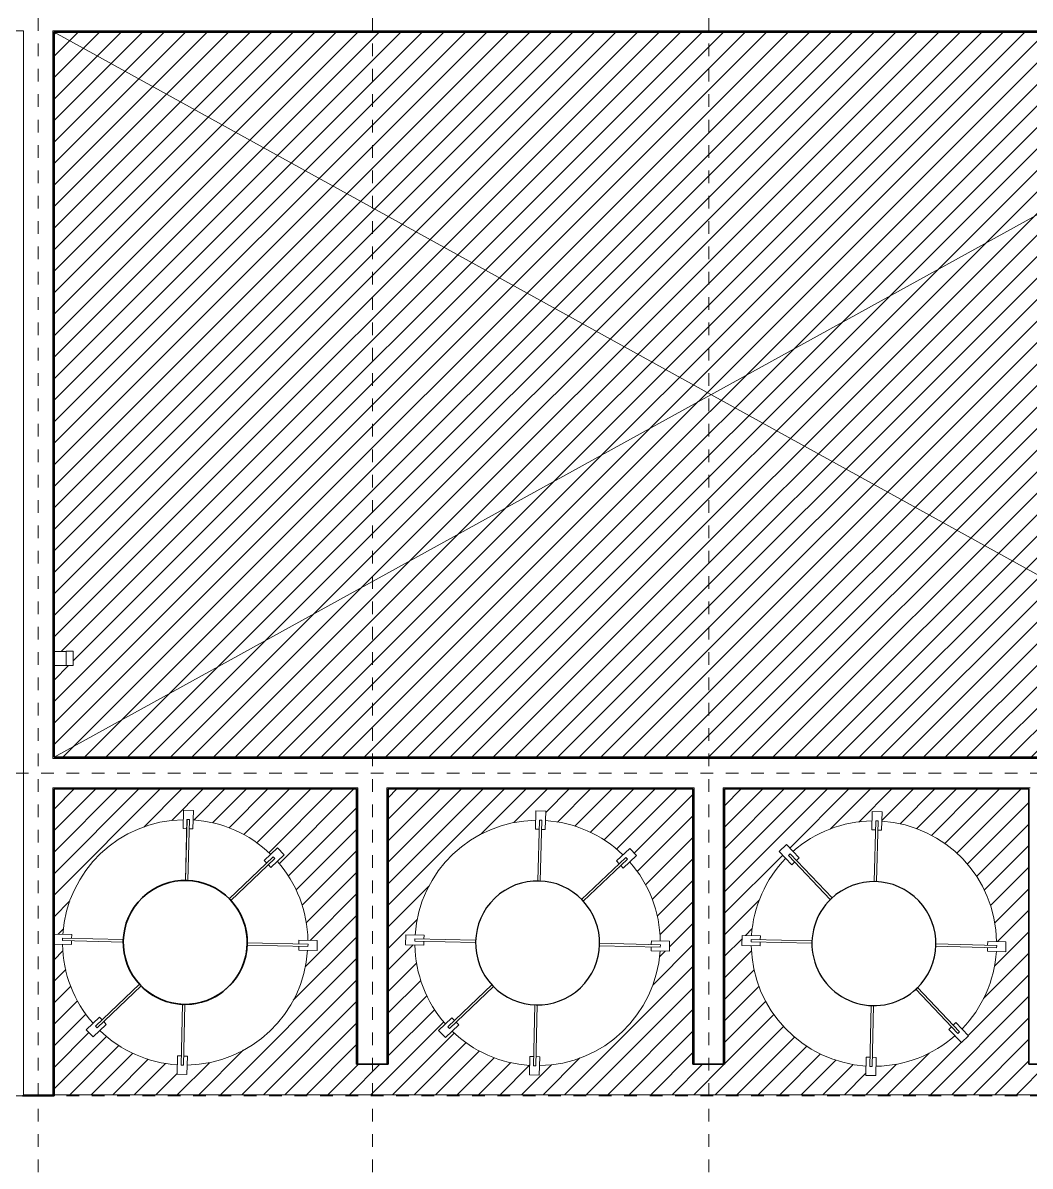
# Model space of a CAD drawing. Header units: metres. Extents: x -43 to 80, y -185 to 8.
# Drawn here: x -2.61 to 5.34, y -140.94 to -131.92 of the extents above; entities that cross this region are included whole.
import ezdxf

# ---------------------------------------------------------------- set-up
doc = ezdxf.new("R2010")
doc.units = ezdxf.units.M
doc.linetypes.add('Grid Line', pattern=[0.022225, 0.0127, -0.003175, 0.003175, -0.003175])
for name, color, linetype, lineweight in [('A-DETL-THIN', 7, 'Continuous', 9), ('A-FLOR', 7, 'Continuous', 9), ('A-GENM', 7, 'Continuous', 9), ('A-WALL', 7, 'Continuous', 9), ('P-PIPE', 7, 'Continuous', 9), ('S-GRID', 7, 'Continuous', 9)]:
    doc.layers.add(name, color=color, linetype=linetype, lineweight=lineweight)

# ---------------------------------------------------------------- blocks, each defined once
blk = doc.blocks.new('M_Equipo area bomba - M_Equipo area bomba-2111423-N01 - ESTANQUE CABECERA')
at = {"layer": 'A-GENM'}
for p, q in [((-0.6063, 0.6616), (-0.7048, 0.7601)), ((0.7082, 0.7635), (0.6063, 0.6616)), ((0.7635, 0.7082), (0.7082, 0.7635)), ((-0.7587, 0.7035), (-0.6615, 0.6063)), ((-0.6782, 0.6916), (-0.6916, 0.6782)), ((-0.3524, 0.339), (-0.6916, 0.6782)), ((-0.6782, 0.6916), (-0.339, 0.3525)), ((-0.6272, 0.6407), (-0.6063, 0.6616)), ((0.339, 0.3525), (0.6782, 0.6916)), ((0.6916, 0.6782), (0.3524, 0.339)), ((0.6063, 0.6616), (0.6272, 0.6407)), ((0.6615, 0.6063), (0.7635, 0.7082)), ((0.6916, 0.6782), (0.6782, 0.6916)), ((-0.6615, 0.6063), (-0.6406, 0.6272)), ((0.6406, 0.6272), (0.6615, 0.6063)), ((-0.3524, 0.339), (-0.339, 0.3525)), ((0.339, 0.3525), (0.3524, 0.339)), ((-1.0407, 0.0391), (-1.0407, -0.0391)), ((-0.8965, 0.0391), (-1.0407, 0.0391)), ((-0.9686, 0.0095), (-0.4889, 0.0095)), ((-0.9686, 0.0095), (-0.9686, -0.0095)), ((-0.8965, 0.0095), (-0.8965, 0.0391)), ((-0.4889, -0.0095), (-0.4889, 0.0095)), ((0.4889, 0.0095), (0.9686, 0.0095)), ((0.4889, 0.0095), (0.4889, -0.0095)), ((1.0407, 0.0391), (0.8965, 0.0391)), ((0.8965, 0.0391), (0.8965, 0.0095)), ((0.9686, -0.0095), (0.9686, 0.0095)), ((1.0407, -0.0391), (1.0407, 0.0391)), ((-1.0407, -0.0391), (-0.8965, -0.0391)), ((-0.4889, -0.0095), (-0.9686, -0.0095)), ((-0.8965, -0.0391), (-0.8965, -0.0095)), ((0.9686, -0.0095), (0.4889, -0.0095)), ((0.8965, -0.0095), (0.8965, -0.0391)), ((0.8965, -0.0391), (1.0407, -0.0391)), ((-0.6916, -0.6781), (-0.3524, -0.339)), ((-0.339, -0.3524), (-0.6782, -0.6916)), ((-0.339, -0.3524), (-0.3524, -0.339)), ((0.3524, -0.339), (0.339, -0.3524)), ((0.6782, -0.6916), (0.339, -0.3524)), ((0.3524, -0.339), (0.6916, -0.6781)), ((-0.6615, -0.6063), (-0.7635, -0.7082)), ((-0.6407, -0.6272), (-0.6615, -0.6063)), ((0.6615, -0.6063), (0.6407, -0.6272)), ((0.7635, -0.7082), (0.6615, -0.6063)), ((-0.7635, -0.7082), (-0.7082, -0.7635)), ((-0.7082, -0.7635), (-0.6063, -0.6616)), ((-0.6916, -0.6781), (-0.6782, -0.6916)), ((-0.6063, -0.6616), (-0.6272, -0.6406)), ((0.6272, -0.6406), (0.6063, -0.6616)), ((0.6063, -0.6616), (0.7082, -0.7635)), ((0.6782, -0.6916), (0.6916, -0.6781)), ((0.7082, -0.7635), (0.7635, -0.7082))]:
    blk.add_line(p, q, dxfattribs=at)
for start, end in [(47.32061, 132.67939), (137.31785, 177.68087), (2.31913, 42.68215), (182.31933, 222.68215), (317.31785, 357.68067), (227.32061, 312.67939)]:
    blk.add_arc((0, 0), 0.9677, start, end, dxfattribs=at)
at = {"layer": 'A-GENM', "lineweight": 25}
for start, end in [(360, 180), (180, 360)]:
    blk.add_arc((0, 0), 0.4889, start, end, dxfattribs=at)
blk = doc.blocks.new('M_Equipo area bomba - M_Equipo area bomba-V2-N01 - ESTANQUE CABECERA')
at = {"layer": 'A-GENM'}
for p, q in [((-0.7082, 0.7635), (-0.7635, 0.7082)), ((-0.6063, 0.6616), (-0.7082, 0.7635)), ((0.7082, 0.7635), (0.6063, 0.6616)), ((0.7635, 0.7082), (0.7082, 0.7635)), ((-0.7635, 0.7082), (-0.6615, 0.6063)), ((-0.6782, 0.6916), (-0.6916, 0.6782)), ((-0.3524, 0.339), (-0.6916, 0.6782)), ((-0.6782, 0.6916), (-0.339, 0.3525)), ((-0.6272, 0.6407), (-0.6063, 0.6616)), ((0.339, 0.3525), (0.6782, 0.6916)), ((0.6916, 0.6782), (0.3524, 0.339)), ((0.6063, 0.6616), (0.6272, 0.6407)), ((0.6615, 0.6063), (0.7635, 0.7082)), ((0.6916, 0.6782), (0.6782, 0.6916)), ((-0.6615, 0.6063), (-0.6406, 0.6272)), ((0.6406, 0.6272), (0.6615, 0.6063)), ((-0.3524, 0.339), (-0.339, 0.3525)), ((0.339, 0.3525), (0.3524, 0.339)), ((-1.0407, 0.0391), (-1.0407, -0.0391)), ((-0.8965, 0.0391), (-1.0407, 0.0391)), ((-0.9686, 0.0095), (-0.4889, 0.0095)), ((-0.9686, 0.0095), (-0.9686, -0.0095)), ((-0.8965, 0.0095), (-0.8965, 0.0391)), ((-0.4889, -0.0095), (-0.4889, 0.0095)), ((0.4889, 0.0095), (0.9686, 0.0095)), ((0.4889, 0.0095), (0.4889, -0.0095)), ((1.0407, 0.0391), (0.8965, 0.0391)), ((0.8965, 0.0391), (0.8965, 0.0095)), ((0.9686, -0.0095), (0.9686, 0.0095)), ((1.0407, -0.0391), (1.0407, 0.0391)), ((-1.0407, -0.0391), (-0.8965, -0.0391)), ((-0.4889, -0.0095), (-0.9686, -0.0095)), ((-0.8965, -0.0391), (-0.8965, -0.0095)), ((0.9686, -0.0095), (0.4889, -0.0095)), ((0.8965, -0.0095), (0.8965, -0.0391)), ((0.8965, -0.0391), (1.0407, -0.0391)), ((-0.6916, -0.6781), (-0.3524, -0.339)), ((-0.339, -0.3524), (-0.6782, -0.6916)), ((-0.339, -0.3524), (-0.3524, -0.339)), ((0.3524, -0.339), (0.339, -0.3524)), ((0.6782, -0.6916), (0.339, -0.3524)), ((0.3524, -0.339), (0.6916, -0.6781)), ((-0.6615, -0.6063), (-0.7635, -0.7082)), ((-0.6407, -0.6272), (-0.6615, -0.6063)), ((0.6615, -0.6063), (0.6407, -0.6272)), ((0.7635, -0.7082), (0.6615, -0.6063)), ((-0.7635, -0.7082), (-0.7082, -0.7635)), ((-0.7082, -0.7635), (-0.6063, -0.6616)), ((-0.6916, -0.6781), (-0.6782, -0.6916)), ((-0.6063, -0.6616), (-0.6272, -0.6406)), ((0.6272, -0.6406), (0.6063, -0.6616)), ((0.6063, -0.6616), (0.7082, -0.7635)), ((0.6782, -0.6916), (0.6916, -0.6781)), ((0.7082, -0.7635), (0.7635, -0.7082))]:
    blk.add_line(p, q, dxfattribs=at)
for start, end in [(47.32061, 132.67939), (137.31785, 177.68087), (2.31913, 42.68215), (182.31933, 222.68215), (317.31785, 357.68067), (227.32061, 312.67939)]:
    blk.add_arc((0, 0), 0.9677, start, end, dxfattribs=at)
at = {"layer": 'A-GENM', "lineweight": 25}
for start, end in [(360, 180), (180, 360)]:
    blk.add_arc((0, 0), 0.4889, start, end, dxfattribs=at)
blk = doc.blocks.new('Generica - Tapa - GE - Tapa-2187201-N01 - ESTANQUE CABECERA')
at = {"layer": 'P-PIPE'}
for p, q in [((0.0566, 0.0566), (0, 0.0566)), ((0, 0.0566), (0, -0.0566)), ((0.0566, -0.0566), (0.0566, 0.0566)), ((0, -0.0566), (0.0566, -0.0566))]:
    blk.add_line(p, q, dxfattribs=at)

msp = doc.modelspace()

# ---------------------------------------------------------------- hatches: boundary and pattern name
at = {"layer": 'A-FLOR', "true_color": 0xc0c0c0}
h = msp.add_hatch(dxfattribs=at)
h.set_pattern_fill('FP_2', color=9, style=0, pattern_type=2)
h.set_pattern_definition([(45, (0, 0), (-0.08485281, 0.08485281), [])])
h.paths.add_polyline_path([(8.0064, -140.3758), (8.0064, -137.9645), (5.5791, -137.9645), (5.5791, -140.1358), (5.3291, -140.1358), (5.3291, -137.9645), (2.9289, -137.9645), (2.9289, -140.1358), (2.6789, -140.1358), (2.6789, -137.9645), (0.2764, -137.9645), (0.2764, -140.1358), (0.0264, -140.1358), (0.0264, -137.9645), (-2.3592, -137.9645), (-2.3592, -139.1101), (-2.2888, -139.1101), (-2.2834, -139.0427), (-2.2626, -138.9362), (-2.23, -138.8327), (-2.186, -138.7334), (-2.1313, -138.6398), (-2.0663, -138.5528), (-1.9921, -138.4737), (-1.9094, -138.4034), (-1.8194, -138.3427), (-1.7232, -138.2926), (-1.6219, -138.2535), (-1.5169, -138.226), (-1.4095, -138.2104), (-1.3402, -138.207), (-1.3384, -138.1331), (-1.2602, -138.135), (-1.2621, -138.2101), (-1.1929, -138.2157), (-1.0864, -138.2365), (-0.9829, -138.269), (-0.8836, -138.313), (-0.79, -138.3678), (-0.7024, -138.4333), (-0.6524, -138.4802), (-0.598, -138.4284), (-0.5441, -138.485), (-0.5985, -138.5368), (-0.5535, -138.5896), (-0.4929, -138.6796), (-0.4428, -138.7759), (-0.4037, -138.8771), (-0.3762, -138.9821), (-0.3606, -139.0895), (-0.3572, -139.1589), (-0.2833, -139.1607), (-0.2852, -139.2388), (-0.3603, -139.237), (-0.3659, -139.3061), (-0.3867, -139.4127), (-0.4192, -139.5162), (-0.4632, -139.6154), (-0.518, -139.7091), (-0.5829, -139.796), (-0.6572, -139.8752), (-0.7398, -139.9455), (-0.8298, -140.0061), (-0.9261, -140.0563), (-1.0273, -140.0954), (-1.1323, -140.1229), (-1.2397, -140.1384), (-1.309, -140.1419), (-1.3108, -140.2157), (-1.389, -140.2138), (-1.3872, -140.1387), (-1.4563, -140.1332), (-1.5629, -140.1124), (-1.6664, -140.0798), (-1.7656, -140.0359), (-1.8593, -139.9811), (-1.9468, -139.9156), (-1.9968, -139.8687), (-2.0512, -139.9205), (-2.1051, -139.8639), (-2.0507, -139.812), (-2.0957, -139.7592), (-2.1563, -139.6692), (-2.2081, -139.5688), (-2.2456, -139.4717), (-2.2731, -139.3667), (-2.2886, -139.2593), (-2.2921, -139.19), (-2.3592, -139.1883), (-2.3592, -140.3758), (7.8604, -140.3758)])
h.paths.add_polyline_path([(6.9283, -140.2294), (6.8502, -140.2275), (6.852, -140.1524), (6.7829, -140.1468), (6.6764, -140.126), (6.5729, -140.0935), (6.4736, -140.0495), (6.38, -139.9947), (6.293, -139.9298), (6.2139, -139.8555), (6.1435, -139.7729), (6.0829, -139.6829), (6.0327, -139.5866), (5.9937, -139.4854), (5.9662, -139.3804), (5.9506, -139.273), (5.9472, -139.2037), (5.8733, -139.2019), (5.8752, -139.1237), (5.9503, -139.1255), (5.9559, -139.0564), (5.9766, -138.9498), (6.0092, -138.8463), (6.0532, -138.7471), (6.108, -138.6534), (6.1735, -138.5659), (6.2204, -138.5159), (6.1686, -138.4615), (6.2252, -138.4076), (6.277, -138.462), (6.3298, -138.417), (6.4198, -138.3564), (6.5161, -138.3062), (6.6173, -138.2671), (6.7223, -138.2396), (6.8297, -138.2241), (6.8991, -138.2206), (6.9009, -138.1468), (6.979, -138.1487), (6.9772, -138.2238), (7.0463, -138.2293), (7.1528, -138.2501), (7.2564, -138.2827), (7.3556, -138.3266), (7.4493, -138.3814), (7.5362, -138.4464), (7.6153, -138.5206), (7.6857, -138.6033), (7.7463, -138.6933), (7.7965, -138.7895), (7.8355, -138.8908), (7.863, -138.9958), (7.8786, -139.1032), (7.8821, -139.1725), (7.9559, -139.1743), (7.954, -139.2525), (7.8789, -139.2506), (7.8733, -139.3198), (7.8526, -139.4263), (7.82, -139.5298), (7.776, -139.6291), (7.7212, -139.7227), (7.6558, -139.8103), (7.6088, -139.8603), (7.6606, -139.9147), (7.604, -139.9686), (7.5522, -139.9142), (7.4885, -139.9665), (7.4094, -140.0198), (7.3132, -140.0699), (7.2119, -140.109), (7.1069, -140.1365), (6.9995, -140.1521), (6.9301, -140.1555), (6.9296, -140.1786)])
h.paths.add_polyline_path([(4.1209, -140.2255), (4.0427, -140.2236), (4.0445, -140.1485), (3.9754, -140.1429), (3.8689, -140.1222), (3.7654, -140.0896), (3.6661, -140.0456), (3.5725, -139.9908), (3.4855, -139.9259), (3.4064, -139.8516), (3.3361, -139.769), (3.2754, -139.679), (3.2253, -139.5827), (3.1862, -139.4815), (3.1587, -139.3765), (3.1431, -139.2691), (3.1397, -139.1998), (3.0658, -139.198), (3.0677, -139.1198), (3.1428, -139.1216), (3.1484, -139.0525), (3.1692, -138.946), (3.2017, -138.8424), (3.2457, -138.7432), (3.3005, -138.6495), (3.366, -138.562), (3.4129, -138.512), (3.3611, -138.4576), (3.4177, -138.4037), (3.4695, -138.4581), (3.5223, -138.4131), (3.6123, -138.3525), (3.7086, -138.3023), (3.8098, -138.2632), (3.9148, -138.2358), (4.0222, -138.2202), (4.0916, -138.2167), (4.0934, -138.1429), (4.1715, -138.1448), (4.1697, -138.2199), (4.2388, -138.2255), (4.3466, -138.2466), (4.4489, -138.2788), (4.5481, -138.3228), (4.6418, -138.3775), (4.7287, -138.4425), (4.8079, -138.5167), (4.8782, -138.5994), (4.9388, -138.6894), (4.989, -138.7856), (5.0281, -138.8869), (5.0556, -138.9919), (5.0711, -139.0993), (5.0746, -139.1686), (5.1484, -139.1704), (5.1465, -139.2486), (5.0714, -139.2467), (5.0659, -139.3159), (5.0451, -139.4224), (5.0125, -139.5259), (4.9686, -139.6252), (4.9138, -139.7188), (4.8483, -139.8064), (4.8014, -139.8564), (4.8532, -139.9108), (4.7966, -139.9647), (4.7448, -139.9103), (4.6919, -139.9553), (4.6019, -140.0159), (4.5057, -140.0661), (4.4044, -140.1051), (4.2994, -140.1326), (4.192, -140.1482), (4.1227, -140.1516), (4.122, -140.1786)])
h.paths.add_polyline_path([(1.4682, -140.2205), (1.3901, -140.2186), (1.3919, -140.1435), (1.3227, -140.1379), (1.2162, -140.1171), (1.1127, -140.0846), (1.0135, -140.0406), (0.9198, -139.9858), (0.8322, -139.9203), (0.7822, -139.8734), (0.7279, -139.9252), (0.6739, -139.8686), (0.7279, -139.8163), (0.6834, -139.764), (0.6227, -139.674), (0.5726, -139.5777), (0.5335, -139.4765), (0.506, -139.3715), (0.4904, -139.2641), (0.487, -139.1947), (0.4131, -139.1929), (0.415, -139.1148), (0.4901, -139.1166), (0.4957, -139.0475), (0.5165, -138.941), (0.5491, -138.8374), (0.593, -138.7382), (0.6478, -138.6445), (0.7127, -138.5576), (0.787, -138.4784), (0.8696, -138.4081), (0.9597, -138.3475), (1.0559, -138.2973), (1.1571, -138.2582), (1.2621, -138.2308), (1.3695, -138.2152), (1.4389, -138.2117), (1.4407, -138.1379), (1.5188, -138.1398), (1.517, -138.2149), (1.5862, -138.2205), (1.6927, -138.2412), (1.7962, -138.2738), (1.8954, -138.3178), (1.9891, -138.3725), (2.0766, -138.438), (2.1266, -138.485), (2.181, -138.4331), (2.2349, -138.4898), (2.1806, -138.5416), (2.2255, -138.5944), (2.2861, -138.6844), (2.3363, -138.7806), (2.3754, -138.8819), (2.4029, -138.9869), (2.4184, -139.0943), (2.4219, -139.1637), (2.4957, -139.1655), (2.4938, -139.2436), (2.4187, -139.2418), (2.4132, -139.3109), (2.3924, -139.4174), (2.3598, -139.5209), (2.3159, -139.6202), (2.2611, -139.7138), (2.1961, -139.8008), (2.1219, -139.8799), (2.0392, -139.9503), (1.9492, -140.0109), (1.853, -140.0611), (1.7517, -140.1001), (1.6468, -140.1276), (1.5394, -140.1432), (1.47, -140.1466), (1.4692, -140.1786)])
h.paths.add_polyline_path([(8.0064, -137.7145), (8.0064, -131.9948), (-2.3592, -131.9948), (-2.3592, -136.8801), (-2.2078, -136.8804), (-2.2078, -136.9917), (-2.3592, -136.9917), (-2.3592, -137.7145), (7.8604, -137.7145)])
h.paths.add_polyline_path([(-4.438, -131.7448), (10.982, -131.7448), (10.982, -126.7508), (10.1818, -126.7508), (10.1818, -124.8911), (-4.5291, -124.8911), (-4.5291, -126.7613), (-5.3385, -126.7617), (-5.3385, -131.7448), (-4.8772, -131.7448)])

# ---------------------------------------------------------------- linework, layer by layer
at = {"layer": 'A-DETL-THIN'}
for p, q in [((-2.3592, -131.9948), (8.0064, -137.7145)), ((-2.3592, -137.7145), (8.0064, -131.9948))]:
    msp.add_line(p, q, dxfattribs=at)
at = {"layer": 'A-FLOR'}
msp.add_line((-2.3592, -140.3758), (8.0064, -140.3758), dxfattribs=at)
at = {"layer": 'A-GENM'}
for p, q in [((-1.3384, -138.1331), (-1.3419, -138.2772)), ((-1.2602, -138.135), (-1.3384, -138.1331)), ((-1.3222, -138.6854), (-1.3106, -138.2059)), ((-1.2916, -138.2064), (-1.3106, -138.2059)), ((-1.2916, -138.2064), (-1.3032, -138.6859)), ((-1.2637, -138.2791), (-1.2602, -138.135)), ((-1.3419, -138.2772), (-1.3123, -138.278)), ((-1.2933, -138.2784), (-1.2637, -138.2791)), ((-0.598, -138.4284), (-0.7024, -138.5278)), ((-0.6485, -138.5844), (-0.5441, -138.485)), ((-0.5441, -138.485), (-0.598, -138.4284)), ((-0.9772, -138.8303), (-0.6299, -138.4995)), ((-0.6168, -138.5133), (-0.9641, -138.8441)), ((-0.7024, -138.5278), (-0.682, -138.5492)), ((-0.6689, -138.563), (-0.6485, -138.5844)), ((-0.6168, -138.5133), (-0.6299, -138.4995)), ((-1.3222, -138.6854), (-1.3032, -138.6859)), ((-0.9772, -138.8303), (-0.9641, -138.8441)), ((-2.2199, -139.1135), (-2.3592, -139.1101)), ((-2.2206, -139.1431), (-2.2199, -139.1135)), ((-2.3592, -139.1883), (-2.2218, -139.1917)), ((-2.2927, -139.1413), (-2.2931, -139.1603)), ((-1.8136, -139.172), (-2.2931, -139.1603)), ((-2.2927, -139.1413), (-1.8132, -139.153)), ((-2.2218, -139.1917), (-2.2211, -139.1621)), ((-1.8136, -139.172), (-1.8132, -139.153)), ((-0.8356, -139.1768), (-0.8361, -139.1958)), ((-0.3566, -139.2075), (-0.8361, -139.1958)), ((-0.8356, -139.1768), (-0.3561, -139.1885)), ((-0.4286, -139.2057), (-0.4293, -139.2353)), ((-0.4274, -139.1572), (-0.4281, -139.1867)), ((-0.2833, -139.1607), (-0.4274, -139.1572)), ((-0.3566, -139.2075), (-0.3561, -139.1885)), ((-0.2852, -139.2388), (-0.2833, -139.1607)), ((-0.4293, -139.2353), (-0.2852, -139.2388)), ((-2.0325, -139.8355), (-1.6852, -139.5047)), ((-1.6721, -139.5185), (-2.0194, -139.8493)), ((-1.6721, -139.5185), (-1.6852, -139.5047)), ((-1.3577, -140.1424), (-1.346, -139.6629)), ((-1.327, -139.6634), (-1.346, -139.6629)), ((-1.327, -139.6634), (-1.3387, -140.1429)), ((-2.0007, -139.7644), (-2.1051, -139.8639)), ((-2.0512, -139.9205), (-1.9468, -139.821)), ((-2.0325, -139.8355), (-2.0194, -139.8493)), ((-1.9804, -139.7858), (-2.0007, -139.7644)), ((-1.9468, -139.821), (-1.9672, -139.7996)), ((-2.1051, -139.8639), (-2.0512, -139.9205)), ((-1.3855, -140.0697), (-1.389, -140.2138)), ((-1.356, -140.0704), (-1.3855, -140.0697)), ((-1.3073, -140.0716), (-1.337, -140.0709)), ((-1.3108, -140.2157), (-1.3073, -140.0716)), ((-1.3577, -140.1424), (-1.3387, -140.1429)), ((-1.389, -140.2138), (-1.3108, -140.2157))]:
    msp.add_line(p, q, dxfattribs=at)
for start, end in [(90.92642, 176.28521), (45.92494, 86.28797), (0.92366, 41.28649), (180.92366, 221.28669), (270.92642, 356.28521), (225.92514, 266.28797)]:
    msp.add_arc((-1.3246, -139.1744), 0.9677, start, end, dxfattribs=at)
at = {"layer": 'A-WALL'}
for p, q in [((-5.5785, -131.9848), (-2.5992, -131.9848)), ((-2.5992, -131.9848), (-2.5992, -140.3758)), ((-2.3692, -131.9848), (-2.3592, -131.9848)), ((-2.3692, -131.9848), (-2.3692, -137.7245)), ((-2.3592, -131.9848), (8.0164, -131.9848)), ((-2.3592, -131.9948), (-2.3592, -131.9848)), ((-2.3692, -137.7245), (8.0164, -137.7245)), ((-2.3692, -137.9545), (0.0364, -137.9545)), ((-2.3692, -137.9545), (-2.3692, -140.3758)), ((0.0364, -140.1358), (0.0364, -137.9545)), ((0.2664, -137.9545), (2.6889, -137.9545)), ((0.2664, -140.1358), (0.2664, -137.9545)), ((2.6889, -140.1358), (2.6889, -137.9545)), ((2.9189, -137.9545), (5.3391, -137.9545)), ((2.9189, -140.1358), (2.9189, -137.9545)), ((-2.3692, -140.3758), (-2.5992, -140.3758))]:
    msp.add_line(p, q, dxfattribs=at)
at = {"layer": 'A-WALL', "lineweight": 35}
for p, q in [((-2.3592, -131.9948), (8.0064, -131.9948)), ((-2.3592, -137.7145), (-2.3592, -131.9948)), ((8.0064, -137.7145), (-2.3592, -137.7145)), ((-2.3592, -137.9645), (0.0264, -137.9645)), ((-2.3592, -140.3858), (-2.3592, -137.9645)), ((0.0264, -137.9645), (0.0264, -140.1358)), ((0.2764, -137.9645), (2.6789, -137.9645)), ((0.2764, -140.1358), (0.2764, -137.9645)), ((2.6789, -137.9645), (2.6789, -140.1358)), ((2.9289, -137.9645), (5.3291, -137.9645)), ((2.9289, -140.1358), (2.9289, -137.9645)), ((5.3291, -137.9645), (5.3291, -140.1358)), ((0.0264, -140.1358), (0.2764, -140.1358)), ((2.6789, -140.1358), (2.9289, -140.1358)), ((5.3291, -140.1358), (5.5791, -140.1358)), ((-2.6092, -140.3858), (-2.3592, -140.3858))]:
    msp.add_line(p, q, dxfattribs=at)
for start, end in [(43.60582, 223.60582), (223.60582, 43.60582)]:
    msp.add_arc((-1.3246, -139.1744), 0.4889, start, end, dxfattribs=at)
at = {"layer": 'P-PIPE'}
for p, q in [((-2.2644, -136.8801), (-2.3592, -136.8801)), ((-2.3592, -136.9901), (-2.2644, -136.9901))]:
    msp.add_line(p, q, dxfattribs=at)
at = {"layer": 'S-GRID', "color": 254, "linetype": 'Grid Line', "true_color": 0xd4d4d4}
for p, q in [((-2.4842, -161.7861), (-2.4842, -107.1708)), ((0.1514, -161.7861), (0.1514, -107.1708)), ((2.8039, -161.7861), (2.8039, -107.1708)), ((22.2384, -137.8395), (-41.657, -137.8395)), ((22.2384, -140.3858), (-41.657, -140.3858))]:
    msp.add_line(p, q, dxfattribs=at)

# ---------------------------------------------------------------- block references
at = {"layer": 'A-GENM', "lineweight": 25}
for name, p, rotation in [('M_Equipo area bomba - M_Equipo area bomba-2111423-N01 - ESTANQUE CABECERA', (-1.3246, -139.1744), 43.60581643143021), ('M_Equipo area bomba - M_Equipo area bomba-V2-N01 - ESTANQUE CABECERA', (1.4544, -139.1792), 43.60581643142941), ('M_Equipo area bomba - M_Equipo area bomba-V2-N01 - ESTANQUE CABECERA', (4.1071, -139.1842), 133.6058164314293)]:
    msp.add_blockref(name, p, dxfattribs=dict(at, rotation=rotation))
at = {"layer": 'P-PIPE'}
msp.add_blockref('Generica - Tapa - GE - Tapa-2187201-N01 - ESTANQUE CABECERA', (-2.2644, -136.9351), dxfattribs=at)

doc.saveas('drawing.dxf')
